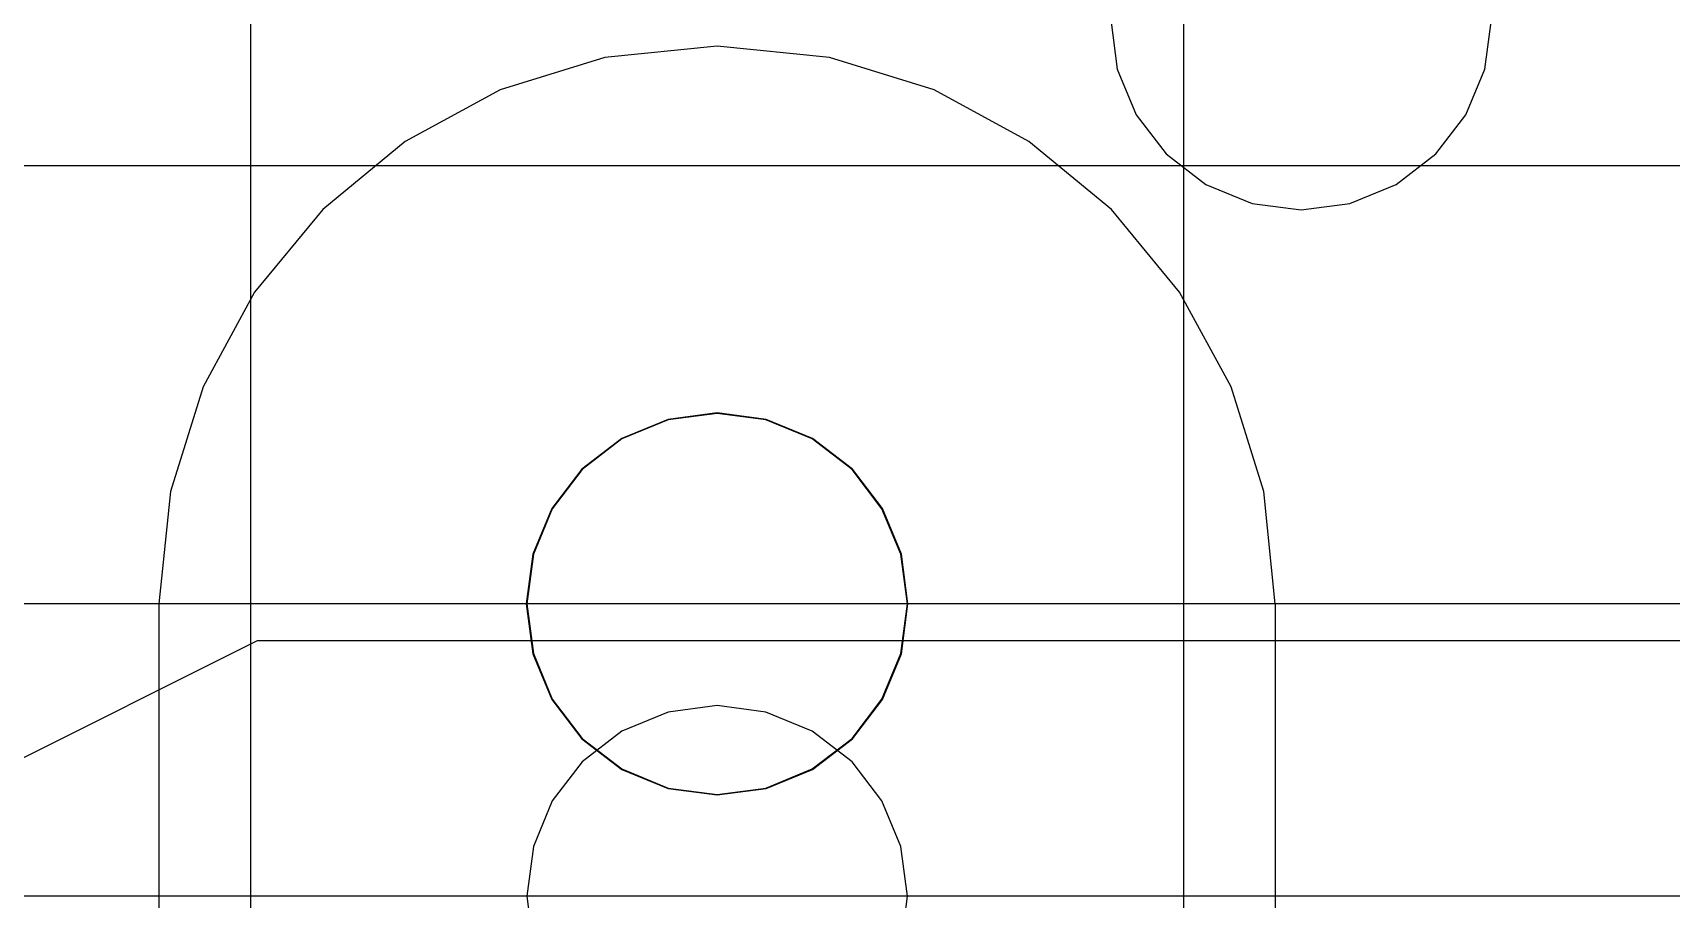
# Model space of a CAD drawing. Extents: x -257 to 298, y -311 to 343.
# Drawn here: x -7.94 to 11.07, y 48.36 to 58.4 of the extents above; entities that cross this region are included whole.
import ezdxf

# ---------------------------------------------------------------- set-up
doc = ezdxf.new("R2010")
doc.units = 0

msp = doc.modelspace()

# ---------------------------------------------------------------- linework, layer by layer
for p, q in [((4.56533, 58.5559), (4.641761, 57.979794)), ((4.56533, 58.5559), (4.641761, 57.979794)), ((8.904899, 57.979794), (8.98133, 58.5559)), ((8.904899, 57.979794), (8.98133, 58.5559)), ((4.641761, 57.979794), (4.861146, 57.4519)), ((4.641761, 57.979794), (4.861146, 57.4519)), ((8.685514, 57.4519), (8.904899, 57.979794)), ((8.685514, 57.4519), (8.904899, 57.979794)), ((4.861146, 57.4519), (5.208623, 56.99796)), ((4.861146, 57.4519), (5.208623, 56.99796)), ((8.338037, 56.99796), (8.685514, 57.4519)), ((8.338037, 56.99796), (8.685514, 57.4519)), ((5.208623, 56.99796), (5.66933, 56.643716)), ((5.208623, 56.99796), (5.66933, 56.643716)), ((7.87733, 56.643716), (8.338037, 56.99796)), ((7.87733, 56.643716), (8.338037, 56.99796)), ((5.66933, 56.643716), (6.206468, 56.421854)), ((5.66933, 56.643716), (6.206468, 56.421854)), ((7.340192, 56.421854), (7.87733, 56.643716)), ((7.340192, 56.421854), (7.87733, 56.643716)), ((6.206468, 56.421854), (6.77333, 56.3479)), ((6.206468, 56.421854), (6.77333, 56.3479)), ((6.77333, 56.3479), (7.340192, 56.421854)), ((6.77333, 56.3479), (7.340192, 56.421854)), ((-5.33332, 51.3563), (-14.45629, 46.79559)), ((-5.33332, 51.3563), (-14.45629, 46.79559)), ((26.6666, 51.3563), (-5.33332, 51.3563)), ((26.6666, 51.3563), (-5.33332, 51.3563))]:
    msp.add_line(p, q)
at = {"layer": 'Layer 1'}
for p, q in [((-5.41333, 65.3291), (-5.41333, -43.0441)), ((-5.41333, 65.3291), (-5.41333, -43.0441)), ((-5.41333, 65.3291), (-5.41333, -43.0441)), ((-5.41333, 65.3291), (-5.41333, -43.0441)), ((-5.41333, 65.3291), (-5.41333, -43.0441)), ((5.41333, 38.6366), (5.41333, 65.3291)), ((5.41333, 38.6366), (5.41333, 65.3291)), ((5.41333, 38.6366), (5.41333, 65.3291)), ((5.41333, 38.6366), (5.41333, 65.3291)), ((5.41333, 38.6366), (5.41333, 65.3291)), ((0.00001, 58.24588), (-1.303326, 58.114645)), ((0.00001, 58.24588), (-1.303326, 58.114645)), ((0.00001, 58.24588), (-1.303326, 58.114645)), ((0.00001, 58.24588), (-1.303326, 58.114645)), ((1.303346, 58.114645), (0.00001, 58.24588)), ((1.303346, 58.114645), (0.00001, 58.24588)), ((1.303346, 58.114645), (0.00001, 58.24588)), ((1.303346, 58.114645), (0.00001, 58.24588)), ((-1.303326, 58.114645), (-2.517461, 57.738222)), ((-1.303326, 58.114645), (-2.517461, 57.738222)), ((-1.303326, 58.114645), (-2.517461, 57.738222)), ((-1.303326, 58.114645), (-2.517461, 57.738222)), ((2.517481, 57.738222), (1.303346, 58.114645)), ((2.517481, 57.738222), (1.303346, 58.114645)), ((2.517481, 57.738222), (1.303346, 58.114645)), ((2.517481, 57.738222), (1.303346, 58.114645)), ((-2.517461, 57.738222), (-3.616423, 57.142538)), ((-2.517461, 57.738222), (-3.616423, 57.142538)), ((-2.517461, 57.738222), (-3.616423, 57.142538)), ((-2.517461, 57.738222), (-3.616423, 57.142538)), ((3.616443, 57.142538), (2.517481, 57.738222)), ((3.616443, 57.142538), (2.517481, 57.738222)), ((3.616443, 57.142538), (2.517481, 57.738222)), ((3.616443, 57.142538), (2.517481, 57.738222)), ((-3.616423, 57.142538), (-4.574241, 56.353518)), ((-3.616423, 57.142538), (-4.574241, 56.353518)), ((-3.616423, 57.142538), (-4.574241, 56.353518)), ((-3.616423, 57.142538), (-4.574241, 56.353518)), ((4.574261, 56.353518), (3.616443, 57.142538)), ((4.574261, 56.353518), (3.616443, 57.142538)), ((4.574261, 56.353518), (3.616443, 57.142538)), ((4.574261, 56.353518), (3.616443, 57.142538)), ((19.002, 56.8596), (-19.002, 56.8596)), ((19.002, 56.8596), (-19.002, 56.8596)), ((19.002, 56.8596), (-19.002, 56.8596)), ((19.002, 56.8596), (-19.002, 56.8596)), ((19.002, 56.8596), (-19.002, 56.8596)), ((19.002, 56.8596), (-19.002, 56.8596)), ((19.002, 56.8596), (-19.002, 56.8596)), ((-4.574241, 56.353518), (-5.364943, 55.397088)), ((-4.574241, 56.353518), (-5.364943, 55.397088)), ((-4.574241, 56.353518), (-5.364943, 55.397088)), ((-4.574241, 56.353518), (-5.364943, 55.397088)), ((5.364963, 55.397088), (4.574261, 56.353518)), ((5.364963, 55.397088), (4.574261, 56.353518)), ((5.364963, 55.397088), (4.574261, 56.353518)), ((5.364963, 55.397088), (4.574261, 56.353518)), ((-5.364943, 55.397088), (-5.962558, 54.299175)), ((-5.364943, 55.397088), (-5.962558, 54.299175)), ((-5.364943, 55.397088), (-5.962558, 54.299175)), ((-5.364943, 55.397088), (-5.962558, 54.299175)), ((5.962578, 54.299175), (5.364963, 55.397088)), ((5.962578, 54.299175), (5.364963, 55.397088)), ((5.962578, 54.299175), (5.364963, 55.397088)), ((5.962578, 54.299175), (5.364963, 55.397088)), ((-5.962558, 54.299175), (-6.341114, 53.085704)), ((-5.962558, 54.299175), (-6.341114, 53.085704)), ((-5.962558, 54.299175), (-6.341114, 53.085704)), ((-5.962558, 54.299175), (-6.341114, 53.085704)), ((6.341134, 53.085704), (5.962578, 54.299175)), ((6.341134, 53.085704), (5.962578, 54.299175)), ((6.341134, 53.085704), (5.962578, 54.299175)), ((6.341134, 53.085704), (5.962578, 54.299175)), ((0, 53.99593), (-0.56823, 53.921798)), ((0, 53.99593), (-0.56823, 53.921798)), ((0, 53.99593), (-0.56823, 53.921798)), ((0, 53.99593), (-0.56823, 53.921798)), ((0, 53.99593), (-0.56823, 53.921798)), ((0, 53.99593), (-0.56823, 53.921798)), ((0, 53.99593), (-0.56823, 53.921798)), ((0, 53.99593), (-0.56823, 53.921798)), ((0, 53.9906), (-0.566862, 53.916646)), ((0, 53.9906), (-0.566862, 53.916646)), ((0, 53.9906), (-0.566862, 53.916646)), ((0, 53.9906), (-0.566862, 53.916646)), ((0.56823, 53.921798), (0, 53.99593)), ((0.56823, 53.921798), (0, 53.99593)), ((0.56823, 53.921798), (0, 53.99593)), ((0.56823, 53.921798), (0, 53.99593)), ((0.56823, 53.921798), (0, 53.99593)), ((0.56823, 53.921798), (0, 53.99593)), ((0.56823, 53.921798), (0, 53.99593)), ((0.56823, 53.921798), (0, 53.99593)), ((0.566862, 53.916646), (0, 53.9906)), ((0.566862, 53.916646), (0, 53.9906)), ((0.566862, 53.916646), (0, 53.9906)), ((0.566862, 53.916646), (0, 53.9906)), ((-0.56823, 53.921798), (-1.106665, 53.6994)), ((-0.56823, 53.921798), (-1.106665, 53.6994)), ((-0.56823, 53.921798), (-1.106665, 53.6994)), ((-0.56823, 53.921798), (-1.106665, 53.6994)), ((-0.56823, 53.921798), (-1.106665, 53.6994)), ((-0.56823, 53.921798), (-1.106665, 53.6994)), ((-0.56823, 53.921798), (-1.106665, 53.6994)), ((-0.56823, 53.921798), (-1.106665, 53.6994)), ((-0.566862, 53.916646), (-1.104, 53.694784)), ((-0.566862, 53.916646), (-1.104, 53.694784)), ((-0.566862, 53.916646), (-1.104, 53.694784)), ((-0.566862, 53.916646), (-1.104, 53.694784)), ((1.104, 53.694784), (0.566862, 53.916646)), ((1.104, 53.694784), (0.566862, 53.916646)), ((1.104, 53.694784), (0.566862, 53.916646)), ((1.104, 53.694784), (0.566862, 53.916646)), ((1.106665, 53.6994), (0.56823, 53.921798)), ((1.106665, 53.6994), (0.56823, 53.921798)), ((1.106665, 53.6994), (0.56823, 53.921798)), ((1.106665, 53.6994), (0.56823, 53.921798)), ((1.106665, 53.6994), (0.56823, 53.921798)), ((1.106665, 53.6994), (0.56823, 53.921798)), ((1.106665, 53.6994), (0.56823, 53.921798)), ((1.106665, 53.6994), (0.56823, 53.921798)), ((-1.106665, 53.6994), (-1.568484, 53.344301)), ((-1.106665, 53.6994), (-1.568484, 53.344301)), ((-1.106665, 53.6994), (-1.568484, 53.344301)), ((-1.106665, 53.6994), (-1.568484, 53.344301)), ((-1.106665, 53.6994), (-1.568484, 53.344301)), ((-1.106665, 53.6994), (-1.568484, 53.344301)), ((-1.106665, 53.6994), (-1.568484, 53.344301)), ((-1.106665, 53.6994), (-1.568484, 53.344301)), ((-1.104, 53.694784), (-1.564707, 53.34054)), ((-1.104, 53.694784), (-1.564707, 53.34054)), ((-1.104, 53.694784), (-1.564707, 53.34054)), ((-1.104, 53.694784), (-1.564707, 53.34054)), ((1.564707, 53.34054), (1.104, 53.694784)), ((1.564707, 53.34054), (1.104, 53.694784)), ((1.564707, 53.34054), (1.104, 53.694784)), ((1.564707, 53.34054), (1.104, 53.694784)), ((1.568484, 53.344301), (1.106665, 53.6994)), ((1.568484, 53.344301), (1.106665, 53.6994)), ((1.568484, 53.344301), (1.106665, 53.6994)), ((1.568484, 53.344301), (1.106665, 53.6994)), ((1.568484, 53.344301), (1.106665, 53.6994)), ((1.568484, 53.344301), (1.106665, 53.6994)), ((1.568484, 53.344301), (1.106665, 53.6994)), ((1.568484, 53.344301), (1.106665, 53.6994)), ((-1.568484, 53.344301), (-1.9168, 52.889265)), ((-1.568484, 53.344301), (-1.9168, 52.889265)), ((-1.568484, 53.344301), (-1.9168, 52.889265)), ((-1.568484, 53.344301), (-1.9168, 52.889265)), ((-1.568484, 53.344301), (-1.9168, 52.889265)), ((-1.568484, 53.344301), (-1.9168, 52.889265)), ((-1.568484, 53.344301), (-1.9168, 52.889265)), ((-1.568484, 53.344301), (-1.9168, 52.889265)), ((-1.564707, 53.34054), (-1.912184, 52.8866)), ((-1.564707, 53.34054), (-1.912184, 52.8866)), ((-1.564707, 53.34054), (-1.912184, 52.8866)), ((-1.564707, 53.34054), (-1.912184, 52.8866)), ((1.912184, 52.8866), (1.564707, 53.34054)), ((1.912184, 52.8866), (1.564707, 53.34054)), ((1.912184, 52.8866), (1.564707, 53.34054)), ((1.912184, 52.8866), (1.564707, 53.34054)), ((1.9168, 52.889265), (1.568484, 53.344301)), ((1.9168, 52.889265), (1.568484, 53.344301)), ((1.9168, 52.889265), (1.568484, 53.344301)), ((1.9168, 52.889265), (1.568484, 53.344301)), ((1.9168, 52.889265), (1.568484, 53.344301)), ((1.9168, 52.889265), (1.568484, 53.344301)), ((1.9168, 52.889265), (1.568484, 53.344301)), ((1.9168, 52.889265), (1.568484, 53.344301)), ((-6.341114, 53.085704), (-6.47464, 51.7826)), ((-6.341114, 53.085704), (-6.47464, 51.7826)), ((-6.341114, 53.085704), (-6.47464, 51.7826)), ((-6.341114, 53.085704), (-6.47464, 51.7826)), ((6.47466, 51.7826), (6.341134, 53.085704)), ((6.47466, 51.7826), (6.341134, 53.085704)), ((6.47466, 51.7826), (6.341134, 53.085704)), ((6.47466, 51.7826), (6.341134, 53.085704)), ((-1.9168, 52.889265), (-2.136715, 52.360097)), ((-1.9168, 52.889265), (-2.136715, 52.360097)), ((-1.9168, 52.889265), (-2.136715, 52.360097)), ((-1.9168, 52.889265), (-2.136715, 52.360097)), ((-1.9168, 52.889265), (-2.136715, 52.360097)), ((-1.9168, 52.889265), (-2.136715, 52.360097)), ((-1.9168, 52.889265), (-2.136715, 52.360097)), ((-1.9168, 52.889265), (-2.136715, 52.360097)), ((-1.912184, 52.8866), (-2.131569, 52.358706)), ((-1.912184, 52.8866), (-2.131569, 52.358706)), ((-1.912184, 52.8866), (-2.131569, 52.358706)), ((-1.912184, 52.8866), (-2.131569, 52.358706)), ((2.131569, 52.358706), (1.912184, 52.8866)), ((2.131569, 52.358706), (1.912184, 52.8866)), ((2.131569, 52.358706), (1.912184, 52.8866)), ((2.131569, 52.358706), (1.912184, 52.8866)), ((2.136715, 52.360097), (1.9168, 52.889265)), ((2.136715, 52.360097), (1.9168, 52.889265)), ((2.136715, 52.360097), (1.9168, 52.889265)), ((2.136715, 52.360097), (1.9168, 52.889265)), ((2.136715, 52.360097), (1.9168, 52.889265)), ((2.136715, 52.360097), (1.9168, 52.889265)), ((2.136715, 52.360097), (1.9168, 52.889265)), ((2.136715, 52.360097), (1.9168, 52.889265)), ((-2.136715, 52.360097), (-2.21333, 51.7826)), ((-2.136715, 52.360097), (-2.21333, 51.7826)), ((-2.136715, 52.360097), (-2.21333, 51.7826)), ((-2.136715, 52.360097), (-2.21333, 51.7826)), ((-2.136715, 52.360097), (-2.21333, 51.7826)), ((-2.136715, 52.360097), (-2.21333, 51.7826)), ((-2.136715, 52.360097), (-2.21333, 51.7826)), ((-2.136715, 52.360097), (-2.21333, 51.7826)), ((-2.131569, 52.358706), (-2.208, 51.7826)), ((-2.131569, 52.358706), (-2.208, 51.7826)), ((-2.131569, 52.358706), (-2.208, 51.7826)), ((-2.131569, 52.358706), (-2.208, 51.7826)), ((2.208, 51.7826), (2.131569, 52.358706)), ((2.208, 51.7826), (2.131569, 52.358706)), ((2.208, 51.7826), (2.131569, 52.358706)), ((2.208, 51.7826), (2.131569, 52.358706)), ((2.21333, 51.7826), (2.136715, 52.360097)), ((2.21333, 51.7826), (2.136715, 52.360097)), ((2.21333, 51.7826), (2.136715, 52.360097)), ((2.21333, 51.7826), (2.136715, 52.360097)), ((2.21333, 51.7826), (2.136715, 52.360097)), ((2.21333, 51.7826), (2.136715, 52.360097)), ((2.21333, 51.7826), (2.136715, 52.360097)), ((2.21333, 51.7826), (2.136715, 52.360097)), ((23.8933, 51.7825), (-23.8933, 51.7825)), ((23.8933, 51.7825), (-23.8933, 51.7825)), ((23.8933, 51.7825), (-23.8933, 51.7825)), ((23.8933, 51.7825), (-23.8933, 51.7825)), ((23.8933, 51.7825), (-23.8933, 51.7825)), ((-6.47465, 51.7825), (-6.47465, 24.6892)), ((-6.47465, 51.7825), (-6.47465, 24.6892)), ((-6.47465, 51.7825), (-6.47465, 24.6892)), ((-6.47465, 51.7825), (-6.47465, 24.6892)), ((-2.21333, 51.7826), (-2.136715, 51.205103)), ((-2.21333, 51.7826), (-2.136715, 51.205103)), ((-2.21333, 51.7826), (-2.136715, 51.205103)), ((-2.21333, 51.7826), (-2.136715, 51.205103)), ((-2.21333, 51.7826), (-2.136715, 51.205103)), ((-2.21333, 51.7826), (-2.136715, 51.205103)), ((-2.21333, 51.7826), (-2.136715, 51.205103)), ((-2.21333, 51.7826), (-2.136715, 51.205103)), ((-2.208, 51.7826), (-2.131569, 51.206494)), ((-2.208, 51.7826), (-2.131569, 51.206494)), ((-2.208, 51.7826), (-2.131569, 51.206494)), ((-2.208, 51.7826), (-2.131569, 51.206494)), ((2.131569, 51.206494), (2.208, 51.7826)), ((2.131569, 51.206494), (2.208, 51.7826)), ((2.131569, 51.206494), (2.208, 51.7826)), ((2.131569, 51.206494), (2.208, 51.7826)), ((2.136715, 51.205103), (2.21333, 51.7826)), ((2.136715, 51.205103), (2.21333, 51.7826)), ((2.136715, 51.205103), (2.21333, 51.7826)), ((2.136715, 51.205103), (2.21333, 51.7826)), ((2.136715, 51.205103), (2.21333, 51.7826)), ((2.136715, 51.205103), (2.21333, 51.7826)), ((2.136715, 51.205103), (2.21333, 51.7826)), ((2.136715, 51.205103), (2.21333, 51.7826)), ((2.208, 51.7826), (2.208, 51.7826)), ((2.208, 51.7826), (2.208, 51.7826)), ((2.208, 51.7826), (2.208, 51.7826)), ((2.208, 51.7826), (2.208, 51.7826)), ((2.21333, 51.7826), (2.21333, 51.7826)), ((2.21333, 51.7826), (2.21333, 51.7826)), ((2.21333, 51.7826), (2.21333, 51.7826)), ((2.21333, 51.7826), (2.21333, 51.7826)), ((2.21333, 51.7826), (2.21333, 51.7826)), ((2.21333, 51.7826), (2.21333, 51.7826)), ((2.21333, 51.7826), (2.21333, 51.7826)), ((2.21333, 51.7826), (2.21333, 51.7826)), ((6.47465, 51.7825), (6.47465, 34.3637)), ((6.47465, 51.7825), (6.47465, 34.3637)), ((6.47465, 51.7825), (6.47465, 34.3637)), ((6.47465, 51.7825), (6.47465, 34.3637)), ((-2.136715, 51.205103), (-1.9168, 50.675935)), ((-2.136715, 51.205103), (-1.9168, 50.675935)), ((-2.136715, 51.205103), (-1.9168, 50.675935)), ((-2.136715, 51.205103), (-1.9168, 50.675935)), ((-2.136715, 51.205103), (-1.9168, 50.675935)), ((-2.136715, 51.205103), (-1.9168, 50.675935)), ((-2.136715, 51.205103), (-1.9168, 50.675935)), ((-2.136715, 51.205103), (-1.9168, 50.675935)), ((-2.131569, 51.206494), (-1.912184, 50.6786)), ((-2.131569, 51.206494), (-1.912184, 50.6786)), ((-2.131569, 51.206494), (-1.912184, 50.6786)), ((-2.131569, 51.206494), (-1.912184, 50.6786)), ((1.912184, 50.6786), (2.131569, 51.206494)), ((1.912184, 50.6786), (2.131569, 51.206494)), ((1.912184, 50.6786), (2.131569, 51.206494)), ((1.912184, 50.6786), (2.131569, 51.206494)), ((1.9168, 50.675935), (2.136715, 51.205103)), ((1.9168, 50.675935), (2.136715, 51.205103)), ((1.9168, 50.675935), (2.136715, 51.205103)), ((1.9168, 50.675935), (2.136715, 51.205103)), ((1.9168, 50.675935), (2.136715, 51.205103)), ((1.9168, 50.675935), (2.136715, 51.205103)), ((1.9168, 50.675935), (2.136715, 51.205103)), ((1.9168, 50.675935), (2.136715, 51.205103)), ((-1.9168, 50.675935), (-1.568484, 50.220899)), ((-1.9168, 50.675935), (-1.568484, 50.220899)), ((-1.9168, 50.675935), (-1.568484, 50.220899)), ((-1.9168, 50.675935), (-1.568484, 50.220899)), ((-1.9168, 50.675935), (-1.568484, 50.220899)), ((-1.9168, 50.675935), (-1.568484, 50.220899)), ((-1.9168, 50.675935), (-1.568484, 50.220899)), ((-1.9168, 50.675935), (-1.568484, 50.220899)), ((-1.912184, 50.6786), (-1.564707, 50.22466)), ((-1.912184, 50.6786), (-1.564707, 50.22466)), ((-1.912184, 50.6786), (-1.564707, 50.22466)), ((-1.912184, 50.6786), (-1.564707, 50.22466)), ((0, 50.6039), (-0.566862, 50.529946)), ((0.566862, 50.529946), (0, 50.6039)), ((1.564707, 50.22466), (1.912184, 50.6786)), ((1.564707, 50.22466), (1.912184, 50.6786)), ((1.564707, 50.22466), (1.912184, 50.6786)), ((1.564707, 50.22466), (1.912184, 50.6786)), ((1.568484, 50.220899), (1.9168, 50.675935)), ((1.568484, 50.220899), (1.9168, 50.675935)), ((1.568484, 50.220899), (1.9168, 50.675935)), ((1.568484, 50.220899), (1.9168, 50.675935)), ((1.568484, 50.220899), (1.9168, 50.675935)), ((1.568484, 50.220899), (1.9168, 50.675935)), ((1.568484, 50.220899), (1.9168, 50.675935)), ((1.568484, 50.220899), (1.9168, 50.675935)), ((-0.566862, 50.529946), (-1.104, 50.308084)), ((1.104, 50.308084), (0.566862, 50.529946)), ((-1.568484, 50.220899), (-1.106665, 49.8658)), ((-1.568484, 50.220899), (-1.106665, 49.8658)), ((-1.568484, 50.220899), (-1.106665, 49.8658)), ((-1.568484, 50.220899), (-1.106665, 49.8658)), ((-1.568484, 50.220899), (-1.106665, 49.8658)), ((-1.568484, 50.220899), (-1.106665, 49.8658)), ((-1.568484, 50.220899), (-1.106665, 49.8658)), ((-1.568484, 50.220899), (-1.106665, 49.8658)), ((-1.104, 50.308084), (-1.564707, 49.95384)), ((-1.564707, 50.22466), (-1.104, 49.870416)), ((-1.564707, 50.22466), (-1.104, 49.870416)), ((-1.564707, 50.22466), (-1.104, 49.870416)), ((-1.564707, 50.22466), (-1.104, 49.870416)), ((1.564707, 49.95384), (1.104, 50.308084)), ((1.104, 49.870416), (1.564707, 50.22466)), ((1.104, 49.870416), (1.564707, 50.22466)), ((1.104, 49.870416), (1.564707, 50.22466)), ((1.104, 49.870416), (1.564707, 50.22466)), ((1.106665, 49.8658), (1.568484, 50.220899)), ((1.106665, 49.8658), (1.568484, 50.220899)), ((1.106665, 49.8658), (1.568484, 50.220899)), ((1.106665, 49.8658), (1.568484, 50.220899)), ((1.106665, 49.8658), (1.568484, 50.220899)), ((1.106665, 49.8658), (1.568484, 50.220899)), ((1.106665, 49.8658), (1.568484, 50.220899)), ((1.106665, 49.8658), (1.568484, 50.220899)), ((-1.564707, 49.95384), (-1.912184, 49.4999)), ((-1.106665, 49.8658), (-0.56823, 49.643402)), ((-1.106665, 49.8658), (-0.56823, 49.643402)), ((-1.106665, 49.8658), (-0.56823, 49.643402)), ((-1.106665, 49.8658), (-0.56823, 49.643402)), ((-1.106665, 49.8658), (-0.56823, 49.643402)), ((-1.106665, 49.8658), (-0.56823, 49.643402)), ((-1.106665, 49.8658), (-0.56823, 49.643402)), ((-1.106665, 49.8658), (-0.56823, 49.643402)), ((-1.104, 49.870416), (-0.566862, 49.648554)), ((-1.104, 49.870416), (-0.566862, 49.648554)), ((-1.104, 49.870416), (-0.566862, 49.648554)), ((-1.104, 49.870416), (-0.566862, 49.648554)), ((0.566862, 49.648554), (1.104, 49.870416)), ((0.566862, 49.648554), (1.104, 49.870416)), ((0.566862, 49.648554), (1.104, 49.870416)), ((0.566862, 49.648554), (1.104, 49.870416)), ((0.56823, 49.643402), (1.106665, 49.8658)), ((0.56823, 49.643402), (1.106665, 49.8658)), ((0.56823, 49.643402), (1.106665, 49.8658)), ((0.56823, 49.643402), (1.106665, 49.8658)), ((0.56823, 49.643402), (1.106665, 49.8658)), ((0.56823, 49.643402), (1.106665, 49.8658)), ((0.56823, 49.643402), (1.106665, 49.8658)), ((0.56823, 49.643402), (1.106665, 49.8658)), ((1.912184, 49.4999), (1.564707, 49.95384)), ((-0.56823, 49.643402), (0, 49.56927)), ((-0.56823, 49.643402), (0, 49.56927)), ((-0.56823, 49.643402), (0, 49.56927)), ((-0.56823, 49.643402), (0, 49.56927)), ((-0.56823, 49.643402), (0, 49.56927)), ((-0.56823, 49.643402), (0, 49.56927)), ((-0.56823, 49.643402), (0, 49.56927)), ((-0.56823, 49.643402), (0, 49.56927)), ((-0.566862, 49.648554), (0, 49.5746)), ((-0.566862, 49.648554), (0, 49.5746)), ((-0.566862, 49.648554), (0, 49.5746)), ((-0.566862, 49.648554), (0, 49.5746)), ((0, 49.5746), (0.566862, 49.648554)), ((0, 49.5746), (0.566862, 49.648554)), ((0, 49.5746), (0.566862, 49.648554)), ((0, 49.5746), (0.566862, 49.648554)), ((0, 49.56927), (0.56823, 49.643402)), ((0, 49.56927), (0.56823, 49.643402)), ((0, 49.56927), (0.56823, 49.643402)), ((0, 49.56927), (0.56823, 49.643402)), ((0, 49.56927), (0.56823, 49.643402)), ((0, 49.56927), (0.56823, 49.643402)), ((0, 49.56927), (0.56823, 49.643402)), ((0, 49.56927), (0.56823, 49.643402)), ((-1.912184, 49.4999), (-2.131569, 48.972006)), ((2.131569, 48.972006), (1.912184, 49.4999)), ((-2.131569, 48.972006), (-2.208, 48.3959)), ((2.208, 48.3959), (2.131569, 48.972006)), ((50.1334, 48.3958), (-50.1334, 48.3958)), ((50.1334, 48.3958), (-50.1334, 48.3958)), ((50.1334, 48.3958), (-50.1334, 48.3958)), ((50.1334, 48.3958), (-50.1334, 48.3958)), ((50.1334, 48.3958), (-50.1334, 48.3958)), ((-2.208, 48.3959), (-2.131569, 47.819794)), ((2.131569, 47.819794), (2.208, 48.3959)), ((2.208, 48.3959), (2.208, 48.3959))]:
    msp.add_line(p, q, dxfattribs=at)

doc.saveas('drawing.dxf')
